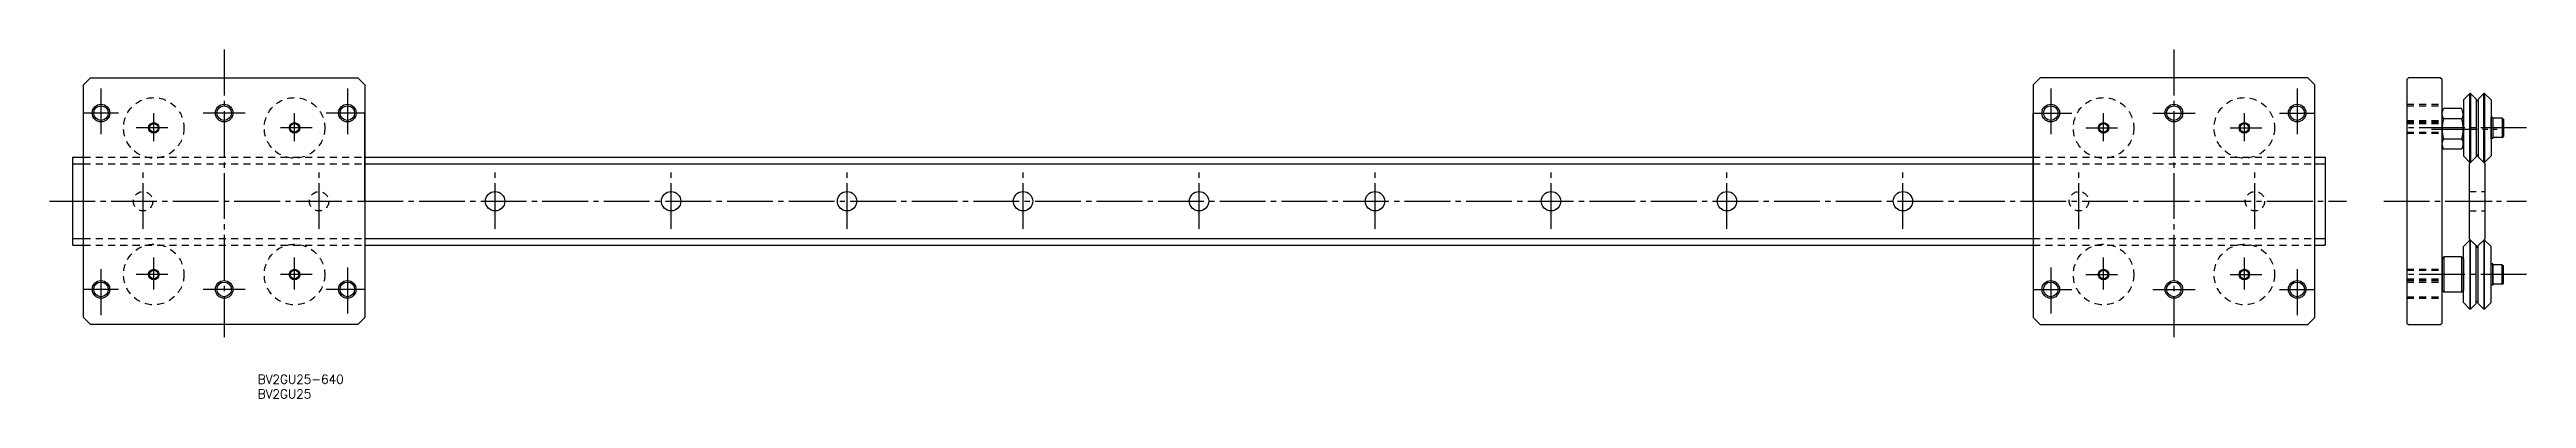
# Model space of a CAD drawing. Extents: x -423 to 281, y 3493 to 3592.
import ezdxf

# ---------------------------------------------------------------- set-up
doc = ezdxf.new("R2010")
doc.units = 0
doc.linetypes.add('CENTER', pattern=[17.5, 13, -1.5, 1.5, -1.5])
doc.linetypes.add('DASHED', pattern=[3.5, 2, -1.5])
doc.layers.get('0').update_dxf_attribs({"linetype": 'CONTINUOUS'})
doc.layers.add('CENTER', color=1, linetype='CENTER')
doc.styles.get("Standard").update_dxf_attribs({"font": 'txt.shx', "bigfont": '@extfont2.shx'})

msp = doc.modelspace()

# ---------------------------------------------------------------- linework, layer by layer
at = {"color": 7, "linetype": 'CONTINUOUS'}
for p, q in [((-413.53, 3581.67), (-411.53, 3583.67)), ((-411.53, 3583.67), (-335.53, 3583.67)), ((-335.53, 3583.67), (-333.53, 3581.67)), ((142.44, 3583.67), (140.44, 3581.67)), ((218.44, 3583.67), (142.44, 3583.67)), ((220.44, 3581.67), (218.44, 3583.67)), ((247.1, 3583.67), (246.6, 3583.23)), ((246.6, 3583.23), (246.6, 3514.1)), ((256.1, 3583.67), (247.1, 3583.67)), ((256.6, 3583.23), (256.1, 3583.67)), ((256.6, 3514.1), (256.6, 3583.23)), ((-413.53, 3515.67), (-413.53, 3581.67)), ((-333.53, 3581.67), (-333.53, 3515.67)), ((140.44, 3581.67), (140.44, 3515.67)), ((220.44, 3515.67), (220.44, 3581.67)), ((264.51, 3579.24), (262.66, 3577.39)), ((262.66, 3577.39), (262.66, 3561.54)), ((264.51, 3559.68), (264.51, 3579.24)), ((264.74, 3579.24), (264.51, 3579.24)), ((264.74, 3579.24), (264.74, 3559.68)), ((266.34, 3577.64), (264.74, 3579.24)), ((266.34, 3577.64), (266.34, 3561.28)), ((266.34, 3577.64), (266.34, 3561.28)), ((266.85, 3577.64), (268.45, 3579.24)), ((266.85, 3577.64), (266.85, 3561.28)), ((266.85, 3577.64), (266.85, 3561.28)), ((268.45, 3559.68), (268.45, 3579.24)), ((268.68, 3579.24), (268.45, 3579.24)), ((268.68, 3579.24), (268.68, 3559.68)), ((268.68, 3579.24), (270.53, 3577.39)), ((270.53, 3577.39), (270.53, 3561.54)), ((270.53, 3577.39), (270.53, 3561.54)), ((-333.53, 3548.67), (-333.53, 3573.67)), ((140.44, 3548.67), (140.44, 3573.67)), ((256.59, 3573.49), (256.98, 3574.93)), ((256.59, 3573.49), (256.59, 3564.82)), ((262.26, 3574.93), (256.98, 3574.93)), ((262.26, 3572.04), (256.98, 3572.04)), ((262.65, 3573.49), (262.26, 3574.93)), ((262.66, 3564.96), (262.66, 3573.96)), ((262.93, 3569.46), (262.93, 3569.46)), ((270.53, 3566.46), (270.53, 3572.46)), ((270.53, 3572.46), (271.03, 3572.46)), ((271.03, 3572.46), (270.53, 3572.46)), ((271.03, 3572.46), (271.03, 3566.46)), ((271.03, 3572.46), (271.03, 3572.21)), ((271.03, 3572.21), (271.03, 3566.71)), ((273.73, 3572.21), (271.03, 3572.21)), ((273.73, 3572.21), (273.73, 3566.71)), ((273.73, 3572.21), (274.03, 3571.91)), ((274.03, 3571.91), (274.03, 3567.01)), ((-416.55, 3536.17), (-416.55, 3561.17)), ((-416.55, 3561.17), (-413.53, 3561.17)), ((-333.53, 3561.17), (140.44, 3561.17)), ((220.44, 3561.17), (223.45, 3561.17)), ((223.45, 3561.17), (223.45, 3536.17)), ((256.59, 3564.82), (256.97, 3563.39)), ((262.27, 3563.39), (256.97, 3563.39)), ((262.26, 3566.28), (256.98, 3566.28)), ((262.65, 3564.82), (262.27, 3563.39)), ((264.51, 3559.68), (262.66, 3561.54)), ((264.34, 3559.29), (266.59, 3561.54)), ((266.59, 3561.54), (264.74, 3559.68)), ((266.59, 3561.54), (268.45, 3559.68)), ((268.84, 3559.29), (266.59, 3561.54)), ((268.68, 3559.68), (270.53, 3561.54)), ((271.03, 3566.46), (270.53, 3566.46)), ((271.03, 3566.46), (270.53, 3566.46)), ((273.73, 3566.71), (271.03, 3566.71)), ((271.03, 3566.46), (271.03, 3566.71)), ((273.73, 3566.71), (274.03, 3567.01)), ((-416.55, 3559.29), (-413.53, 3559.29)), ((-333.53, 3559.29), (140.44, 3559.29)), ((220.44, 3559.29), (223.45, 3559.29)), ((264.34, 3559.29), (264.34, 3538.05)), ((264.74, 3559.68), (264.51, 3559.68)), ((268.68, 3559.68), (268.45, 3559.68)), ((268.84, 3538.05), (268.84, 3559.29)), ((-416.55, 3538.1), (-413.53, 3538.1)), ((-416.55, 3536.17), (-413.53, 3536.17)), ((-333.53, 3538.1), (140.44, 3538.1)), ((-333.53, 3536.17), (140.44, 3536.17)), ((220.44, 3538.1), (223.45, 3538.1)), ((220.44, 3536.17), (223.45, 3536.17)), ((257.1, 3532.87), (256.6, 3532.37)), ((262.16, 3532.87), (257.1, 3532.87)), ((257.1, 3532.87), (257.1, 3522.87)), ((262.16, 3532.87), (262.16, 3522.87)), ((262.66, 3532.37), (262.16, 3532.87)), ((264.51, 3537.65), (262.66, 3535.8)), ((262.66, 3519.95), (262.66, 3535.8)), ((264.34, 3538.05), (266.59, 3535.8)), ((264.51, 3537.65), (264.51, 3518.09)), ((264.74, 3537.65), (264.51, 3537.65)), ((266.59, 3535.8), (264.74, 3537.65)), ((264.74, 3518.09), (264.74, 3537.65)), ((266.34, 3519.69), (266.34, 3536.05)), ((266.34, 3519.69), (266.34, 3536.05)), ((268.84, 3538.05), (266.59, 3535.8)), ((266.59, 3535.8), (268.45, 3537.65)), ((266.85, 3519.69), (266.85, 3536.05)), ((266.85, 3519.69), (266.85, 3536.05)), ((268.45, 3537.65), (268.45, 3518.09)), ((268.68, 3537.65), (268.45, 3537.65)), ((268.68, 3537.65), (270.53, 3535.8)), ((268.68, 3518.09), (268.68, 3537.65)), ((270.53, 3519.95), (270.53, 3535.8)), ((270.53, 3519.95), (270.53, 3535.8)), ((256.6, 3532.37), (256.6, 3523.37)), ((262.66, 3532.37), (262.66, 3523.37)), ((270.53, 3524.87), (270.53, 3530.87)), ((270.53, 3530.87), (271.03, 3530.87)), ((271.03, 3530.87), (270.53, 3530.87)), ((271.03, 3530.87), (271.03, 3524.87)), ((271.03, 3530.87), (271.03, 3530.62)), ((271.03, 3525.12), (271.03, 3530.62)), ((273.73, 3530.62), (271.03, 3530.62)), ((273.73, 3525.12), (273.73, 3530.62)), ((273.73, 3530.62), (274.03, 3530.32)), ((274.03, 3525.42), (274.03, 3530.32)), ((257.1, 3522.87), (256.6, 3523.37)), ((262.16, 3522.87), (257.1, 3522.87)), ((262.16, 3522.87), (262.66, 3523.37)), ((264.51, 3518.09), (262.66, 3519.95)), ((266.34, 3519.69), (264.74, 3518.09)), ((266.85, 3519.69), (268.45, 3518.09)), ((268.68, 3518.09), (270.53, 3519.95)), ((271.03, 3524.87), (270.53, 3524.87)), ((271.03, 3524.87), (270.53, 3524.87)), ((273.73, 3525.12), (271.03, 3525.12)), ((271.03, 3524.87), (271.03, 3525.12)), ((273.73, 3525.12), (274.03, 3525.42)), ((-411.53, 3513.67), (-413.53, 3515.67)), ((-335.53, 3513.67), (-411.53, 3513.67)), ((-333.53, 3515.67), (-335.53, 3513.67)), ((140.44, 3515.67), (142.44, 3513.67)), ((142.44, 3513.67), (218.44, 3513.67)), ((218.44, 3513.67), (220.44, 3515.67)), ((246.6, 3514.1), (247.1, 3513.67)), ((247.1, 3513.67), (256.1, 3513.67)), ((256.1, 3513.67), (256.6, 3514.1)), ((264.74, 3518.09), (264.51, 3518.09)), ((268.68, 3518.09), (268.45, 3518.09))]:
    msp.add_line(p, q, dxfattribs=at)
at = {"color": 3, "linetype": 'DASHED'}
for p, q in [((246.6, 3576.17), (256.6, 3576.17)), ((246.6, 3575.73), (256.6, 3575.73)), ((246.6, 3571.6), (256.59, 3571.6)), ((246.6, 3571.17), (256.59, 3571.17)), ((246.6, 3570.96), (256.59, 3570.96)), ((246.6, 3570.69), (256.59, 3570.69)), ((246.6, 3568.23), (256.63, 3568.23)), ((246.6, 3567.96), (256.59, 3567.96)), ((-413.53, 3561.17), (-333.53, 3561.17)), ((140.44, 3561.17), (220.44, 3561.17)), ((-413.53, 3559.29), (-333.53, 3559.29)), ((140.44, 3559.29), (220.44, 3559.29)), ((264.34, 3551.42), (268.84, 3551.42)), ((264.34, 3545.92), (268.84, 3545.92)), ((-413.53, 3538.1), (-333.53, 3538.1)), ((-413.53, 3536.17), (-333.53, 3536.17)), ((140.44, 3538.1), (220.44, 3538.1)), ((140.44, 3536.17), (220.44, 3536.17)), ((246.6, 3529.37), (256.59, 3529.37)), ((246.6, 3529.1), (256.59, 3529.1)), ((246.6, 3526.64), (256.63, 3526.64)), ((246.6, 3526.37), (256.59, 3526.37)), ((246.6, 3526.17), (256.6, 3526.17)), ((246.6, 3525.73), (256.6, 3525.73)), ((246.6, 3521.6), (256.6, 3521.6)), ((246.6, 3521.17), (256.6, 3521.17))]:
    msp.add_line(p, q, dxfattribs=at)
at = {"color": 3}
for centre, radius in [((-408.53, 3573.67), 2.5), ((-373.53, 3573.67), 2.5), ((-338.53, 3573.67), 2.5), ((145.44, 3573.67), 2.5), ((180.44, 3573.67), 2.5), ((215.44, 3573.67), 2.5), ((-393.53, 3569.46), 1.5), ((-353.53, 3569.46), 1.5), ((160.44, 3569.46), 1.5), ((200.44, 3569.46), 1.5), ((-408.53, 3523.67), 2.5), ((-393.53, 3527.87), 1.5), ((-373.53, 3523.67), 2.5), ((-353.53, 3527.87), 1.5), ((-338.53, 3523.67), 2.5), ((145.44, 3523.67), 2.5), ((160.44, 3527.87), 1.5), ((180.44, 3523.67), 2.5), ((200.44, 3527.87), 1.5), ((215.44, 3523.67), 2.5)]:
    msp.add_circle(centre, radius, dxfattribs=at)
at = {"color": 7, "linetype": 'CONTINUOUS'}
for centre, radius in [((-408.53, 3573.67), 2.07), ((-373.53, 3573.67), 2.07), ((-338.53, 3573.67), 2.07), ((145.44, 3573.67), 2.07), ((180.44, 3573.67), 2.07), ((215.44, 3573.67), 2.07), ((-393.53, 3569.46), 1.23), ((-353.53, 3569.46), 1.23), ((160.44, 3569.46), 1.23), ((200.44, 3569.46), 1.23), ((-296.55, 3548.67), 2.75), ((-246.55, 3548.67), 2.75), ((-196.55, 3548.67), 2.75), ((-146.55, 3548.67), 2.75), ((-96.55, 3548.67), 2.75), ((-46.55, 3548.67), 2.75), ((3.45, 3548.67), 2.75), ((53.45, 3548.67), 2.75), ((103.45, 3548.67), 2.75), ((-408.53, 3523.67), 2.07), ((-393.53, 3527.87), 1.23), ((-373.53, 3523.67), 2.07), ((-353.53, 3527.87), 1.23), ((-338.53, 3523.67), 2.07), ((145.44, 3523.67), 2.07), ((160.44, 3527.87), 1.23), ((180.44, 3523.67), 2.07), ((200.44, 3527.87), 1.23), ((215.44, 3523.67), 2.07)]:
    msp.add_circle(centre, radius, dxfattribs=at)
at = {"color": 3, "linetype": 'DASHED'}
for centre, radius in [((-393.53, 3569.46), 8.59), ((-353.53, 3569.46), 8.59), ((160.44, 3569.46), 8.59), ((200.44, 3569.46), 8.59), ((-396.55, 3548.67), 2.75), ((-346.55, 3548.67), 2.75), ((153.45, 3548.67), 2.75), ((203.45, 3548.67), 2.75), ((-393.53, 3527.87), 8.59), ((-353.53, 3527.87), 8.59), ((160.44, 3527.87), 8.59), ((200.44, 3527.87), 8.59)]:
    msp.add_circle(centre, radius, dxfattribs=at)
at = {"color": 7, "linetype": 'CONTINUOUS'}
for centre, radius, start, end in [((266.59, 3577.39), 0.254, 180, 0), ((259.48, 3573.49), 2.89, 180, 210), ((267.53, 3569.16), 10.93, 164.71566, 195.28434), ((259.76, 3573.49), 2.89, 330, 0), ((251.72, 3569.16), 10.93, 344.71566, 15.28434), ((259.49, 3564.83), 2.9, 150.0726, 180.24406), ((260.38, 3565), 2.28, 355.53613, 34.14722), ((266.59, 3561.54), 0.254, 0, 180), ((266.59, 3535.8), 0.254, 180, 0), ((266.59, 3519.95), 0.254, 0, 180)]:
    msp.add_arc(centre, radius, start, end, dxfattribs=at)
at = {"layer": 'CENTER', "color": 1, "linetype": 'CENTER'}
for p, q in [((-373.53, 3591.67), (-373.53, 3510.15)), ((180.44, 3591.67), (180.44, 3510.15)), ((-408.53, 3580.67), (-408.53, 3566.22)), ((-338.53, 3580.67), (-338.53, 3566.37)), ((145.44, 3580.67), (145.44, 3566.37)), ((215.44, 3580.67), (215.44, 3566.22)), ((-403.53, 3573.67), (-413.53, 3573.67)), ((-389.53, 3569.46), (-398.53, 3569.46)), ((-393.53, 3565.67), (-393.53, 3573.67)), ((-367.53, 3573.67), (-379.53, 3573.67)), ((-348.53, 3569.46), (-357.53, 3569.46)), ((-353.53, 3565.7), (-353.53, 3573.67)), ((-333.53, 3573.67), (-344.53, 3573.67)), ((140.44, 3573.67), (151.44, 3573.67)), ((155.44, 3569.46), (164.44, 3569.46)), ((160.44, 3565.7), (160.44, 3573.67)), ((174.44, 3573.67), (186.44, 3573.67)), ((196.44, 3569.46), (205.44, 3569.46)), ((200.44, 3565.67), (200.44, 3573.67)), ((210.44, 3573.67), (220.44, 3573.67)), ((280.6, 3569.46), (246.6, 3569.46)), ((253.61, 3569.15), (272.25, 3569.15)), ((-396.55, 3540.8), (-396.55, 3557.8)), ((-346.55, 3540.8), (-346.55, 3557.8)), ((-296.55, 3540.8), (-296.55, 3557.8)), ((-246.55, 3540.8), (-246.55, 3557.8)), ((-196.55, 3540.8), (-196.55, 3557.8)), ((-146.55, 3540.8), (-146.55, 3557.8)), ((-96.55, 3540.8), (-96.55, 3557.8)), ((-46.55, 3540.8), (-46.55, 3557.8)), ((3.45, 3540.8), (3.45, 3557.8)), ((53.45, 3540.8), (53.45, 3557.8)), ((103.45, 3540.8), (103.45, 3557.8)), ((153.45, 3540.8), (153.45, 3557.8)), ((203.45, 3540.8), (203.45, 3557.8)), ((-423.14, 3548.67), (229.49, 3548.67)), ((240.04, 3548.67), (280.58, 3548.67)), ((262.34, 3548.67), (270.84, 3548.67)), ((-408.53, 3529.37), (-408.53, 3515.67)), ((-389.53, 3527.87), (-398.53, 3527.87)), ((-393.53, 3523.67), (-393.53, 3532.67)), ((-348.53, 3527.87), (-357.53, 3527.87)), ((-353.53, 3523.67), (-353.53, 3532.67)), ((-338.53, 3529.86), (-338.53, 3515.67)), ((145.44, 3529.86), (145.44, 3515.67)), ((155.44, 3527.87), (164.44, 3527.87)), ((160.44, 3523.67), (160.44, 3532.67)), ((196.44, 3527.87), (205.44, 3527.87)), ((200.44, 3523.67), (200.44, 3532.67)), ((215.44, 3529.37), (215.44, 3515.67)), ((280.6, 3527.87), (246.6, 3527.87)), ((-403.53, 3523.67), (-413.53, 3523.67)), ((-367.53, 3523.67), (-379.53, 3523.67)), ((-333.53, 3523.67), (-344.53, 3523.67)), ((140.44, 3523.67), (151.44, 3523.67)), ((174.44, 3523.67), (186.44, 3523.67)), ((210.44, 3523.67), (220.44, 3523.67))]:
    msp.add_line(p, q, dxfattribs=at)

# ---------------------------------------------------------------- texts
at = {"color": 7, "linetype": 'CONTINUOUS'}
for s, p in [('BV2GU25-640', (-363.99, 3496.92)), ('BV2GU25', (-363.99, 3492.76))]:
    msp.add_text(s, height=2.5, dxfattribs=at).set_placement(p)

doc.saveas('drawing.dxf')
